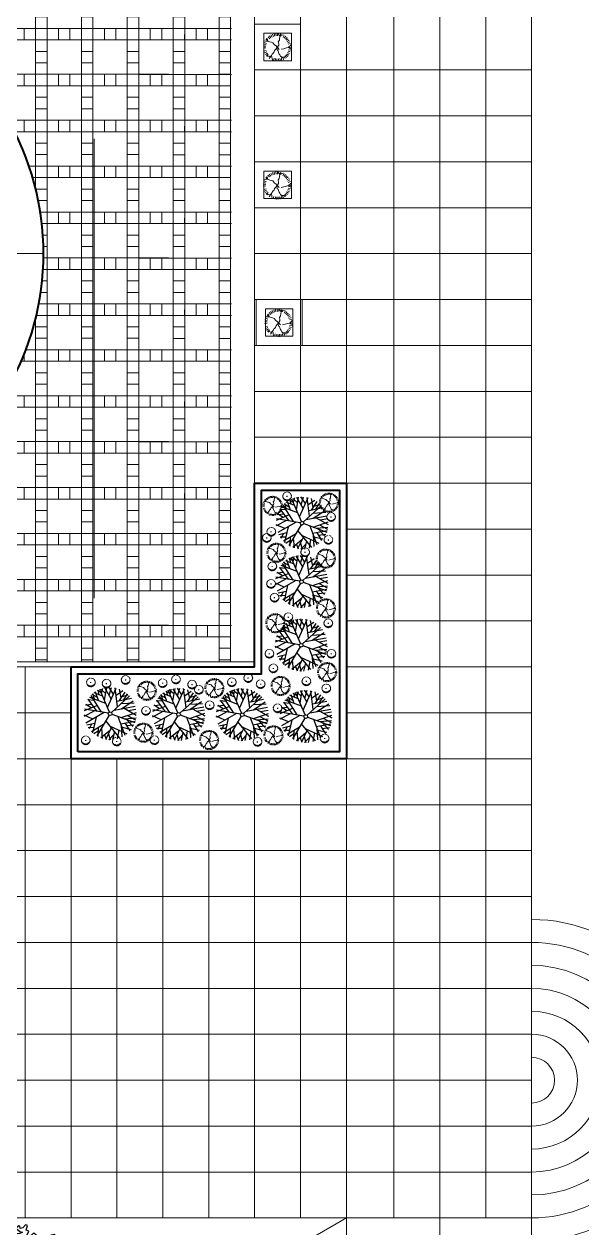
# Model space of a CAD drawing. Header units: millimetres. Extents: x 216896 to 446004, y 63591 to 243769.
# Drawn here: x 384534 to 408846, y 148796 to 201232 of the extents above; entities that cross this region are included whole.
import ezdxf

# ---------------------------------------------------------------- set-up
doc = ezdxf.new("R2010")
doc.units = ezdxf.units.MM
for name, color, linetype, lineweight in [('concr. box', 250, 'Continuous', 20), ('glass constr', 251, 'Continuous', 5), ('trees 1', 84, 'Continuous', 5), ('wall', 5, 'Continuous', 40)]:
    doc.layers.add(name, color=color, linetype=linetype, lineweight=lineweight)
doc.layers.add('green', color=7, linetype='Continuous', true_color=0x45e718)
doc.layers.add('trees', color=7, linetype='Continuous', true_color=0x547000)
doc.layers.add('line pedestr', color=7, linetype='Continuous', lineweight=5, true_color=0x1c1c1c)
doc.layers.add('trees 2', color=7, linetype='Continuous', lineweight=5, true_color=0x91c200)

# ---------------------------------------------------------------- blocks, each defined once
blk = doc.blocks.new('pissoo')
at = {"color": 0}
for p, q in [((-1.175, -4.384), (0, 0)), ((-0.562, -4.03), (0.483, -0.129)), ((-0.139, -0.52), (-0.01, -0.037)), ((3.724, -1.556), (-0.139, -0.52)), ((0.344, -0.65), (-0.139, -0.52)), ((4.337, -1.202), (-0.01, -0.037)), ((0.473, -0.167), (-0.01, -0.037)), ((0.344, -0.65), (0.473, -0.167)), ((0.827, -0.779), (0.956, -0.296)), ((0.887, -4.419), (1.932, -0.518)), ((1.309, -0.909), (1.439, -0.426)), ((0.214, -1.133), (-0.269, -1.003)), ((1.37, -4.548), (2.405, -0.684)), ((1.792, -1.038), (1.922, -0.555)), ((2.275, -1.167), (1.792, -1.038)), ((2.405, -0.684), (1.922, -0.555)), ((2.275, -1.167), (2.405, -0.684)), ((2.758, -1.297), (2.888, -0.814)), ((3.241, -1.426), (3.371, -0.943)), ((0.085, -1.616), (-0.398, -1.486)), ((2.146, -1.65), (1.663, -1.521)), ((2.818, -4.936), (3.854, -1.073)), ((3.724, -1.556), (3.854, -1.073)), ((-0.657, -2.452), (-0.528, -1.969)), ((3.336, -3.004), (-0.528, -1.969)), ((-0.045, -2.099), (-0.528, -1.969)), ((2.017, -2.133), (1.534, -2.004)), ((3.207, -3.487), (-0.657, -2.452)), ((-0.174, -2.582), (-0.657, -2.452)), ((-0.174, -2.582), (-0.045, -2.099)), ((0.309, -2.711), (0.438, -2.228)), ((0.792, -2.84), (0.921, -2.357)), ((1.275, -2.97), (1.404, -2.487)), ((1.887, -2.616), (1.404, -2.487)), ((1.758, -3.099), (1.887, -2.616)), ((-0.303, -3.065), (-0.786, -2.935)), ((1.758, -3.099), (1.275, -2.97)), ((2.241, -3.229), (2.37, -2.746)), ((2.724, -3.358), (2.853, -2.875)), ((3.207, -3.487), (3.336, -3.004)), ((-0.433, -3.547), (-0.916, -3.418)), ((1.628, -3.582), (1.145, -3.453)), ((2.818, -4.936), (-1.045, -3.901)), ((-0.562, -4.03), (-1.045, -3.901)), ((1.499, -4.065), (1.016, -3.936)), ((1.37, -4.548), (0.887, -4.419))]:
    blk.add_line(p, q, dxfattribs=at)
blk = doc.blocks.new('arber')
at = {"layer": 'trees 2'}
for p, q in [((-0.191, -0.004), (-0.181, 0.005)), ((-0.19, 0.014), (-0.175, 0.017)), ((-0.176, 0.032), (-0.189, 0.034)), ((-0.171, 0.015), (-0.189, 0.021)), ((-0.188, 0.008), (-0.177, 0.001)), ((-0.166, 0.042), (-0.184, 0.044)), ((-0.171, 0.048), (-0.179, 0.056)), ((-0.177, 0.071), (-0.165, 0.075)), ((-0.165, 0.062), (-0.174, 0.065)), ((-0.17, 0.081), (-0.162, 0.07)), ((-0.169, 0.088), (-0.155, 0.085)), ((-0.151, 0.081), (-0.165, 0.094)), ((-0.15, 0.099), (-0.161, 0.105)), ((-0.136, 0.104), (-0.152, 0.113)), ((-0.139, 0.112), (-0.144, 0.122)), ((-0.135, 0.135), (-0.122, 0.135)), ((-0.128, 0.123), (-0.135, 0.129)), ((-0.125, 0.142), (-0.122, 0.129)), ((-0.122, 0.148), (-0.11, 0.139)), ((-0.107, 0.135), (-0.116, 0.152)), ((-0.1, 0.15), (-0.107, 0.161)), ((-0.085, 0.151), (-0.096, 0.164)), ((-0.085, 0.159), (-0.085, 0.17)), ((-0.07, 0.164), (-0.074, 0.172)), ((-0.06, 0.181), (-0.062, 0.168)), ((-0.055, 0.185), (-0.047, 0.173)), ((-0.034, 0.179), (-0.037, 0.191)), ((0.021, -0.005), (-0.021, 0.005)), ((-0.017, 0.181), (-0.013, 0.191)), ((-0.001, 0.18), (-0.002, 0.19)), ((0.008, 0.015), (-0.001, -0.021)), ((0.003, 0.195), (0.011, 0.185)), ((0.055, 0.175), (0.062, 0.183)), ((0.095, 0.173), (0.091, 0.159)), ((0.119, 0.143), (0.129, 0.147)), ((0.129, 0.132), (0.135, 0.139)), ((0.142, 0.139), (0.141, 0.126)), ((0.157, 0.104), (0.167, 0.111)), ((0.165, 0.089), (0.176, 0.089)), ((0.171, 0.074), (0.179, 0.078)), ((0.188, 0.064), (0.174, 0.066)), ((0.174, 0.051), (0.193, 0.052)), ((0.192, 0.059), (0.179, 0.051)), ((0.185, 0.076), (0.18, 0.064)), ((0.18, 0.024), (0.197, 0.029)), ((0.186, 0.038), (0.198, 0.04)), ((0.187, 0.021), (0.198, 0.017)), ((0.187, 0.005), (0.196, 0.006)), ((0.201, 0.001), (0.192, -0.007)), ((-0.177, -0.023), (-0.187, -0.019)), ((-0.17, -0.027), (-0.187, -0.032)), ((-0.175, -0.041), (-0.187, -0.043)), ((-0.177, -0.008), (-0.186, -0.009)), ((-0.164, -0.053), (-0.183, -0.055)), ((-0.181, -0.062), (-0.169, -0.054)), ((-0.165, -0.015), (-0.177, -0.023)), ((-0.177, -0.067), (-0.164, -0.069)), ((-0.175, -0.079), (-0.169, -0.067)), ((-0.159, -0.04), (-0.171, -0.048)), ((-0.16, -0.077), (-0.168, -0.081)), ((-0.155, -0.091), (-0.166, -0.092)), ((-0.151, -0.054), (-0.163, -0.062)), ((-0.147, -0.092), (-0.161, -0.103)), ((-0.147, -0.107), (-0.157, -0.114)), ((-0.143, -0.065), (-0.155, -0.073)), ((-0.155, -0.073), (-0.154, -0.082)), ((-0.131, -0.114), (-0.148, -0.123)), ((-0.133, -0.097), (-0.145, -0.105)), ((-0.144, -0.129), (-0.135, -0.116)), ((-0.14, -0.08), (-0.14, -0.09)), ((-0.138, -0.132), (-0.125, -0.129)), ((-0.131, -0.142), (-0.131, -0.129)), ((-0.117, -0.098), (-0.129, -0.105)), ((-0.128, -0.088), (-0.127, -0.098)), ((-0.114, -0.112), (-0.126, -0.12)), ((-0.119, -0.134), (-0.125, -0.141)), ((-0.108, -0.146), (-0.118, -0.15)), ((-0.109, -0.124), (-0.109, -0.134)), ((-0.1, -0.143), (-0.109, -0.159)), ((-0.096, -0.133), (-0.102, -0.14)), ((-0.086, -0.152), (-0.102, -0.156)), ((-0.095, -0.157), (-0.101, -0.167)), ((-0.088, -0.112), (-0.1, -0.12)), ((-0.088, -0.144), (-0.099, -0.147)), ((-0.077, -0.158), (-0.09, -0.172)), ((-0.073, -0.122), (-0.084, -0.128)), ((-0.084, -0.176), (-0.081, -0.161)), ((-0.083, -0.129), (-0.082, -0.138)), ((-0.079, -0.156), (-0.076, -0.165)), ((-0.07, -0.137), (-0.078, -0.148)), ((-0.077, -0.177), (-0.066, -0.169)), ((-0.067, -0.183), (-0.072, -0.171)), ((-0.059, -0.142), (-0.065, -0.15)), ((-0.059, -0.172), (-0.061, -0.181)), ((-0.06, -0.156), (-0.056, -0.164)), ((-0.045, -0.137), (-0.053, -0.148)), ((-0.044, -0.178), (-0.052, -0.186)), ((-0.047, -0.149), (-0.051, -0.163)), ((-0.044, -0.159), (-0.048, -0.168)), ((-0.034, -0.166), (-0.043, -0.174)), ((-0.029, -0.174), (-0.042, -0.183)), ((-0.038, -0.173), (-0.04, -0.19)), ((-0.027, -0.141), (-0.035, -0.151)), ((-0.029, -0.15), (-0.033, -0.163)), ((-0.028, -0.183), (-0.03, -0.195)), ((-0.019, -0.155), (-0.023, -0.167)), ((-0.021, -0.175), (-0.015, -0.182)), ((-0.011, -0.177), (-0.017, -0.195)), ((-0.011, -0.197), (-0.013, -0.182)), ((-0.007, -0.155), (-0.01, -0.164)), ((-0.004, -0.168), (0.003, -0.175)), ((-0.004, -0.195), (0.003, -0.184)), ((0.008, -0.197), (-0.001, -0.188)), ((0.005, -0.145), (0.001, -0.159)), ((0.011, -0.183), (0.012, -0.192)), ((0.013, -0.166), (0.012, -0.175)), ((0.023, -0.143), (0.018, -0.155)), ((0.025, -0.169), (0.019, -0.179)), ((0.032, -0.175), (0.023, -0.188)), ((0.027, -0.184), (0.023, -0.194)), ((0.031, -0.176), (0.036, -0.193)), ((0.035, -0.153), (0.035, -0.166)), ((0.04, -0.172), (0.048, -0.178)), ((0.044, -0.182), (0.047, -0.194)), ((0.047, -0.149), (0.046, -0.159)), ((0.054, -0.136), (0.055, -0.15)), ((0.054, -0.161), (0.063, -0.165)), ((0.057, -0.17), (0.059, -0.189)), ((0.066, -0.188), (0.057, -0.175)), ((0.069, -0.153), (0.071, -0.162)), ((0.07, -0.128), (0.07, -0.141)), ((0.071, -0.184), (0.073, -0.171)), ((0.083, -0.181), (0.071, -0.176)), ((0.081, -0.152), (0.079, -0.164)), ((0.081, -0.167), (0.085, -0.175)), ((0.085, -0.133), (0.09, -0.145)), ((0.09, -0.154), (0.086, -0.17)), ((0.095, -0.125), (0.098, -0.135)), ((0.095, -0.161), (0.096, -0.172)), ((0.096, -0.153), (0.107, -0.167)), ((0.097, -0.15), (0.106, -0.152)), ((0.108, -0.125), (0.111, -0.135)), ((0.111, -0.153), (0.118, -0.163)), ((0.118, -0.137), (0.126, -0.155)), ((0.132, -0.151), (0.12, -0.142)), ((0.125, -0.112), (0.125, -0.122)), ((0.13, -0.118), (0.133, -0.128)), ((0.136, -0.145), (0.133, -0.132)), ((0.146, -0.138), (0.133, -0.137)), ((0.138, -0.126), (0.145, -0.131)), ((0.14, -0.11), (0.143, -0.12)), ((0.147, -0.107), (0.162, -0.116)), ((0.15, -0.115), (0.154, -0.125)), ((0.161, -0.084), (0.176, -0.097)), ((0.161, -0.101), (0.171, -0.108)), ((0.18, -0.091), (0.165, -0.087)), ((0.181, -0.084), (0.173, -0.073)), ((0.187, -0.074), (0.175, -0.078)), ((0.176, -0.065), (0.184, -0.068)), ((0.177, -0.045), (0.194, -0.047)), ((0.181, -0.018), (0.199, -0.024)), ((0.182, -0.051), (0.19, -0.058)), ((0.201, -0.017), (0.186, -0.02)), ((0.187, -0.034), (0.199, -0.036)), ((0.199, -0.011), (0.188, -0.004))]:
    blk.add_line(p, q, dxfattribs=at)
blk = doc.blocks.new('A$C19F01AD3')
at = {"color": 0}
for p, q in [((-0.095, 0.686), (-0.355, 0.876)), ((-0.284, 0.566), (-0.306, 0.895)), ((-0.115, 0.82), (-0.22, 0.92)), ((-0.199, 0.762), (-0.197, 0.926)), ((-0.003, 0.066), (-0.132, 0.938)), ((-0.108, 0.772), (-0.021, 0.947)), ((0.036, 0.751), (-0.094, 0.942)), ((-0.071, 0.523), (0.125, 0.94)), ((0.181, 0.505), (0.055, 0.946)), ((0.139, 0.654), (0.295, 0.902)), ((0.301, 0.652), (0.208, 0.926)), ((-0.537, 0.486), (-0.78, 0.526)), ((-0.603, 0.378), (-0.762, 0.551)), ((-0.427, 0.608), (-0.645, 0.687)), ((-0.423, 0.202), (-0.625, 0.705)), ((-0.053, 0.401), (-0.557, 0.761)), ((-0.281, 0.137), (-0.489, 0.808)), ((-0.292, 0.682), (-0.444, 0.833)), ((-0.41, 0.656), (-0.413, 0.85)), ((-0.03, 0.247), (0.451, 0.836)), ((0.057, 0.032), (0.844, 0.436)), ((0.327, 0.171), (0.415, 0.854)), ((0.381, 0.592), (0.656, 0.688)), ((0.447, 0.372), (0.728, 0.611)), ((0.537, 0.448), (0.555, 0.771)), ((0.581, 0.486), (0.812, 0.493)), ((0.61, 0.361), (0.792, 0.525)), ((-0.191, 0.096), (-0.93, -0.097)), ((-0.514, 0.243), (-0.925, 0.146)), ((-0.649, -0.024), (-0.917, 0.192)), ((-0.365, 0.409), (-0.874, 0.342)), ((-0.056, 0.034), (-0.851, 0.397)), ((-0.519, 0.01), (-0.785, -0.504)), ((0.172, 0.091), (0.947, 0.026)), ((0.354, 0.378), (0.885, 0.344)), ((0.438, 0.069), (0.92, 0.232)), ((0.481, 0.25), (0.935, 0.157)), ((0.542, 0.06), (0.9, -0.29)), ((-0.623, -0.191), (-0.916, -0.185)), ((-0.695, -0.33), (-0.891, -0.28)), ((-0.739, -0.188), (-0.874, -0.33)), ((-0.33, -0.318), (-0.818, -0.45)), ((-0.048, -0.045), (-0.672, -0.648)), ((-0.544, -0.376), (-0.636, -0.683)), ((-0.44, -0.424), (-0.504, -0.786)), ((-0.222, -0.214), (0.101, -0.931)), ((-0.135, -0.408), (0.394, -0.852)), ((0.058, -0.031), (0.774, -0.539)), ((0.25, -0.167), (0.318, -0.882)), ((0.351, -0.239), (0.926, -0.196)), ((0.447, -0.307), (0.864, -0.381)), ((0.513, -0.354), (0.675, -0.657)), ((0.592, -0.221), (0.832, -0.446)), ((0.66, -0.055), (0.944, -0.08)), ((-0.579, -0.491), (-0.753, -0.551)), ((-0.158, -0.58), (-0.551, -0.753)), ((-0.393, -0.684), (-0.371, -0.857)), ((-0.092, -0.504), (-0.391, -0.848)), ((-0.066, -0.756), (-0.281, -0.891)), ((-0.245, -0.681), (-0.239, -0.903)), ((-0.018, -0.666), (-0.154, -0.922)), ((0.148, -0.645), (0.016, -0.936)), ((0.282, -0.506), (0.196, -0.916)), ((0.276, -0.444), (0.808, -0.487)), ((0.289, -0.582), (0.583, -0.738)), ((0.426, -0.456), (0.522, -0.782)), ((0.458, -0.563), (0.724, -0.603))]:
    blk.add_line(p, q, dxfattribs=at)
blk.add_circle((0, 0), 0.0659, dxfattribs=at)
blk = doc.blocks.new('arbor3')
at = {"layer": 'trees 1'}
for p, q in [((-0.23, 0.365), (-0.222, 0.384)), ((-0.178, 0.41), (-0.144, 0.343)), ((-0.128, 0.431), (-0.102, 0.36)), ((-0.076, 0.445), (-0.059, 0.373)), ((-0.023, 0.454), (-0.015, 0.379)), ((0.031, 0.455), (0.03, 0.38)), ((0.085, 0.449), (0.074, 0.375)), ((0.138, 0.437), (0.118, 0.365)), ((0.157, 0.418), (0.159, 0.43)), ((0.165, 0.385), (0.157, 0.418)), ((0.188, 0.333), (0.165, 0.385)), ((0.188, 0.333), (0.21, 0.38)), ((0.21, 0.38), (0.223, 0.401)), ((-0.416, 0.014), (-0.341, 0.016)), ((-0.405, 0.121), (-0.332, 0.105)), ((-0.39, 0.173), (-0.319, 0.148)), ((-0.368, 0.222), (-0.301, 0.189)), ((-0.34, 0.269), (-0.278, 0.227)), ((-0.294, 0.301), (-0.305, 0.313)), ((-0.268, 0.301), (-0.294, 0.301)), ((-0.218, 0.288), (-0.268, 0.301)), ((-0.243, 0.336), (-0.26, 0.356)), ((-0.218, 0.288), (-0.243, 0.336)), ((-0.213, 0.333), (-0.23, 0.365)), ((-0.218, 0.288), (-0.213, 0.333)), ((-0.162, 0.245), (-0.218, 0.288)), ((-0.122, 0.222), (-0.162, 0.245)), ((-0.082, 0.197), (-0.122, 0.222)), ((-0.047, 0.118), (-0.082, 0.197)), ((-0.008, 0.08), (-0.047, 0.118)), ((0.001, 0.013), (-0.034, -0.016)), ((0.008, 0.041), (-0.008, 0.08)), ((0.001, 0.013), (-0.008, -0.074)), ((0.024, 0.009), (0.059, -0.053)), ((0.029, 0.036), (0.074, 0.074)), ((0.074, 0.074), (0.088, 0.117)), ((0.088, 0.18), (0.134, 0.219)), ((0.088, 0.117), (0.088, 0.18)), ((0.134, 0.219), (0.158, 0.282)), ((0.158, 0.282), (0.188, 0.333)), ((0.188, 0.333), (0.217, 0.337)), ((0.217, 0.337), (0.242, 0.362)), ((0.242, 0.362), (0.275, 0.344)), ((0.322, 0.327), (0.269, 0.274)), ((0.275, 0.344), (0.298, 0.349)), ((0.357, 0.286), (0.299, 0.24)), ((0.387, 0.241), (0.323, 0.202)), ((0.412, 0.193), (0.343, 0.162)), ((0.43, 0.142), (0.358, 0.12)), ((0.441, 0.089), (0.367, 0.076)), ((0.446, 0.035), (0.371, 0.032)), ((-0.411, -0.04), (-0.337, -0.028)), ((-0.4, -0.093), (-0.328, -0.072)), ((-0.382, -0.144), (-0.313, -0.114)), ((-0.336, -0.161), (-0.37, -0.169)), ((-0.312, -0.175), (-0.336, -0.161)), ((-0.279, -0.218), (-0.318, -0.25)), ((-0.299, -0.188), (-0.312, -0.175)), ((-0.254, -0.193), (-0.299, -0.188)), ((-0.254, -0.193), (-0.279, -0.218)), ((-0.228, -0.174), (-0.254, -0.193)), ((-0.231, -0.266), (-0.237, -0.325)), ((-0.229, -0.232), (-0.231, -0.266)), ((-0.228, -0.174), (-0.229, -0.232)), ((-0.19, -0.147), (-0.228, -0.174)), ((-0.207, -0.345), (-0.169, -0.281)), ((-0.172, -0.121), (-0.19, -0.147)), ((-0.145, -0.108), (-0.172, -0.121)), ((-0.159, -0.37), (-0.13, -0.301)), ((-0.115, -0.085), (-0.145, -0.108)), ((-0.089, -0.048), (-0.115, -0.085)), ((-0.108, -0.389), (-0.088, -0.317)), ((-0.034, -0.016), (-0.089, -0.048)), ((-0.055, -0.401), (-0.044, -0.327)), ((-0.008, -0.074), (0.013, -0.094)), ((-0.001, -0.407), (0, -0.332)), ((0.013, -0.094), (0.015, -0.139)), ((0.015, -0.139), (0.021, -0.194)), ((0.021, -0.194), (0.033, -0.228)), ((0.033, -0.228), (0.041, -0.267)), ((0.041, -0.267), (0.07, -0.307)), ((0.07, -0.307), (0.044, -0.37)), ((0.044, -0.37), (0.047, -0.406)), ((0.07, -0.307), (0.106, -0.319)), ((0.106, -0.319), (0.096, -0.368)), ((0.096, -0.368), (0.103, -0.398)), ((0.106, -0.319), (0.147, -0.333)), ((0.12, -0.067), (0.201, -0.07)), ((0.147, -0.333), (0.166, -0.38)), ((0.208, -0.361), (0.174, -0.295)), ((0.201, -0.07), (0.292, -0.071)), ((0.255, -0.334), (0.212, -0.272)), ((0.298, -0.301), (0.248, -0.245)), ((0.336, -0.263), (0.28, -0.214)), ((0.292, -0.071), (0.403, -0.073)), ((0.37, -0.221), (0.308, -0.179)), ((0.398, -0.174), (0.331, -0.141)), ((0.353, -0.072), (0.381, -0.05)), ((0.353, -0.072), (0.373, -0.099)), ((0.373, -0.099), (0.409, -0.119)), ((0.381, -0.05), (0.417, -0.037)), ((0.403, -0.073), (0.43, -0.093)), ((0.409, -0.119), (0.417, -0.131)), ((0.417, -0.037), (0.445, -0.012))]:
    blk.add_line(p, q, dxfattribs=at)
blk.add_circle((0.015, 0.024), 0.0177, dxfattribs=at)
blk = doc.blocks.new('BRANCHO1', base_point=(16.66, 36.12))
for p, q in [((16.573, 36.1498), (16.6363, 36.2083)), ((16.6707, 36.1837), (16.619, 36.1683)), ((16.619, 36.1683), (16.6449, 36.1344)), ((16.6363, 36.2083), (16.6707, 36.1837)), ((16.6449, 36.1344), (16.6622, 36.1529)), ((16.6622, 36.1529), (16.7024, 36.1683)), ((16.7283, 36.1621), (16.688, 36.1375)), ((16.7024, 36.1683), (16.6909, 36.2022)), ((16.6909, 36.2022), (16.7311, 36.2022)), ((16.7311, 36.2022), (16.7283, 36.1621)), ((16.5817, 36.1159), (16.573, 36.1498)), ((16.5989, 36.1313), (16.5817, 36.1159)), ((16.6219, 36.1344), (16.5989, 36.1313)), ((16.642, 36.1067), (16.6219, 36.1344)), ((16.6851, 36.0944), (16.642, 36.1067)), ((16.688, 36.1005), (16.6851, 36.0944)), ((16.688, 36.1375), (16.688, 36.1005))]:
    blk.add_line(p, q)
blk = doc.blocks.new('BRANCHO2', base_point=(16.83, 36.07))
for p, q in [((16.7826, 36.0972), (16.8244, 36.1012)), ((16.7857, 36.0721), (16.7826, 36.0972)), ((16.8244, 36.1012), (16.8867, 36.0942)), ((16.8867, 36.0942), (16.8887, 36.0624)), ((16.8235, 36.041), (16.7857, 36.0721)), ((16.8534, 36.0726), (16.8235, 36.041)), ((16.8887, 36.0624), (16.8534, 36.0726))]:
    blk.add_line(p, q)
blk = doc.blocks.new('BRANCHO3', base_point=(16.71, 35.96))
for p, q in [((16.6899, 36.0349), (16.6698, 36.0256)), ((16.6698, 36.0256), (16.687, 36.001)), ((16.6956, 36.0318), (16.6899, 36.0349)), ((16.6927, 36.0165), (16.6956, 36.0318)), ((16.71, 36.0165), (16.6927, 36.0165)), ((16.7301, 36.0288), (16.71, 36.0165)), ((16.7243, 35.9979), (16.7387, 36.0226)), ((16.7387, 36.0226), (16.7301, 36.0288)), ((16.6554, 35.9949), (16.6554, 35.9795)), ((16.6841, 35.9887), (16.6554, 35.9949)), ((16.6554, 35.9795), (16.6812, 35.9733)), ((16.6812, 35.9733), (16.6927, 35.9702)), ((16.7014, 35.9918), (16.6841, 35.9887)), ((16.687, 36.001), (16.7014, 35.9918)), ((16.6927, 35.9702), (16.7071, 35.9548)), ((16.7071, 35.9548), (16.7128, 35.9548)), ((16.7128, 35.9548), (16.7243, 35.9702)), ((16.7387, 35.9887), (16.7243, 35.9979)), ((16.7243, 35.9702), (16.7387, 35.9887))]:
    blk.add_line(p, q)
blk = doc.blocks.new('A$C1C0644A9')
at = {"color": 0, "linetype": 'ByBlock', "xscale": 12, "yscale": 12, "zscale": 12}
for name, p in [('BRANCHO3', (1.17, 6.14)), ('BRANCHO3', (-1.23, 5.42)), ('BRANCHO1', (1.77, 5.06)), ('BRANCHO3', (3.57, 5.42)), ('BRANCHO1', (-2.67, 4.58)), ('BRANCHO1', (4.77, 4.1)), ('BRANCHO3', (-3.51, 3.5)), ('BRANCHO3', (0.93, 4.1)), ('BRANCHO3', (-4.83, 3.14)), ('BRANCHO1', (-1.95, 3.14)), ('BRANCHO3', (5.25, 2.9)), ('BRANCHO1', (-5.19, 1.94)), ('BRANCHO1', (-3.63, 2.3)), ('BRANCHO1', (-1.47, 1.7)), ('BRANCHO3', (5.61, 1.94)), ('BRANCHO1', (2.97, 1.46)), ('BRANCHO3', (4.65, 1.46)), ('BRANCHO2', (-3.99, 0.74)), ('BRANCHO2', (0.57, 1.1)), ('BRANCHO1', (3.09, 0.14)), ('BRANCHO1', (6.21, -0.1)), ('BRANCHO1', (-5.07, -0.94)), ('BRANCHO3', (-5.07, -0.1)), ('BRANCHO2', (-3.51, 0.02)), ('BRANCHO3', (-2.31, -0.82)), ('BRANCHO3', (-2.31, -1.66)), ('BRANCHO2', (2.61, -0.94)), ('BRANCHO1', (5.01, -1.06)), ('BRANCHO3', (-5.79, -2.38)), ('BRANCHO2', (-4.59, -1.78)), ('BRANCHO1', (3.93, -2.38)), ('BRANCHO3', (-3.99, -3.34)), ('BRANCHO2', (-2.67, -2.38)), ('BRANCHO1', (-4.83, -4.3)), ('BRANCHO1', (-2.79, -3.7)), ('BRANCHO1', (-0.87, -3.94)), ('BRANCHO2', (3.93, -3.34)), ('BRANCHO1', (-3.27, -5.02)), ('BRANCHO2', (2.13, -3.94)), ('BRANCHO3', (3.93, -4.66)), ('BRANCHO3', (-1.11, -5.5)), ('BRANCHO3', (-0.39, -6.1)), ('BRANCHO2', (0.57, -5.86))]:
    blk.add_blockref(name, p, dxfattribs=at)
for name, p, rotation in [('BRANCHO3', (1.77, 6.02), 315.0000000000102), ('BRANCHO2', (-2.07, 6.02), 33.69006752598449), ('BRANCHO3', (-1.95, 4.34), 315.0000000000102), ('BRANCHO2', (0.09, 4.82), 33.69006752598449), ('BRANCHO2', (3.81, 4.94), 33.69006752598449), ('BRANCHO2', (-4.23, 4.1), 33.69006752598449), ('BRANCHO3', (1.29, 3.5), 315.0000000000102), ('BRANCHO3', (2.37, 3.98), 315.0000000000102), ('BRANCHO3', (3.21, 3.5), 315.0000000000102), ('BRANCHO2', (1.77, 2.78), 33.69006752598449), ('BRANCHO3', (2.73, 2.9), 315.0000000000102), ('BRANCHO3', (4.05, 2.54), 315.0000000000102), ('BRANCHO3', (-6.39, 1.1), 315.0000000000102), ('BRANCHO3', (-4.71, 1.22), 315.0000000000102), ('BRANCHO3', (-2.79, 0.62), 315.0000000000102), ('BRANCHO2', (5.85, 1.34), 33.69006752598449), ('BRANCHO2', (-5.55, 0.5), 33.69006752598449), ('BRANCHO3', (4.29, 0.02), 315.0000000000102), ('BRANCHO3', (5.61, -1.54), 315.0000000000102), ('BRANCHO2', (-1.71, -1.66), 33.69006752598449), ('BRANCHO3', (-1.35, -2.38), 315.0000000000102), ('BRANCHO3', (5.73, -2.5), 315.0000000000102), ('BRANCHO2', (-4.83, -2.62), 33.69006752598449), ('BRANCHO2', (5.13, -2.86), 33.69006752598449), ('BRANCHO2', (2.61, -4.66), 33.69006752598449), ('BRANCHO2', (-2.19, -5.26), 33.69006752598449), ('BRANCHO2', (2.85, -5.26), 33.69006752598449)]:
    blk.add_blockref(name, p, dxfattribs=dict(at, rotation=rotation))

msp = doc.modelspace()

# ---------------------------------------------------------------- hatches: boundary and pattern name
at = {"layer": 'line pedestr'}
h = msp.add_hatch(dxfattribs=at)
h.set_pattern_fill('NET_1', color=256, scale=10000, angle=810, style=0)
h.set_pattern_definition([(90, (303033.4, -282956.8), (-2000, 4e-10), []), (180, (303033.4, -282956.8), (-4e-10, -2000), []), (90, (303533.4, -282956.8), (-2000, 4e-10), []), (180, (303033.4, -283456.8), (-4e-10, -2000), []), (90, (302533.4, -283456.8), (-500, 9e-11), [500, -1500]), (180, (303533.4, -282456.8), (-9e-11, -500), [500, -1500])])
h.paths.add_polyline_path([(390834, 209008), (374533, 209008), (374533, 207169, -0.198912), (374568, 207154, -0.668179), (374533, 207069), (374533, 205230), (373583, 205230), (373583, 204982), (373583, 203032, -1), (373583, 179432), (373583, 177482), (373583, 177234), (374533, 177234), (374533, 175395, -0.198912), (374568, 175380, -0.668179), (374533, 175295), (374533, 173456), (390834, 173456), (390834, 191182, -0.198912), (390799, 191196, -0.668179), (390834, 191282)])

# ---------------------------------------------------------------- linework, layer by layer
at = {"layer": 'concr. box'}
for points in [[(394583, 201232), (394583, 199232), (396583, 199232), (396583, 201232), (394583, 201232)], [(394583, 195232), (394583, 193232), (396583, 193232), (396583, 195232), (394583, 195232)], [(394651, 189232), (394651, 187232), (396651, 187232), (396651, 189232), (394651, 189232)]]:
    msp.add_lwpolyline(points, dxfattribs=at)
for points in [[(394983, 200832), (394983, 199632), (396183, 199632), (396183, 200832)], [(394983, 194832), (394983, 193632), (396183, 193632), (396183, 194832)], [(395051, 188832), (395051, 187632), (396251, 187632), (396251, 188832)]]:
    msp.add_lwpolyline(points, close=True, dxfattribs=at)
at = {"layer": 'glass constr'}
msp.add_lwpolyline([(376683, 191232), (385383, 191232)], dxfattribs=at)
at = {"layer": 'line pedestr'}
for p, q in [((394583, 221232), (394583, 193232)), ((396583, 221232), (396583, 181232)), ((398583, 221232), (398583, 193232)), ((400651, 221232), (400651, 149232)), ((402651, 221232), (402651, 193232)), ((404651, 221232), (404651, 149232)), ((406651, 221232), (406651, 196714)), ((406651, 199232), (394583, 199232)), ((406651, 197232), (394583, 197232)), ((406651, 196714), (406651, 76232)), ((387583, 196232), (387583, 176232)), ((406651, 195232), (394583, 195232)), ((394583, 193232), (394583, 173232)), ((406651, 193232), (394583, 193232)), ((398583, 193232), (398583, 181232)), ((402651, 193232), (402651, 76232)), ((406651, 191232), (394583, 191232)), ((406651, 189232), (394583, 189232)), ((406651, 187232), (394583, 187232)), ((406651, 185232), (394583, 185232)), ((406651, 183232), (394583, 183232)), ((406651, 181232), (394583, 181232)), ((406651, 179232), (398583, 179232)), ((406651, 177232), (398583, 177232)), ((389534, 173458), (389534, 177043)), ((390036, 176541), (390036, 177041)), ((390534, 176543), (390534, 177043)), ((391034, 177043), (391534, 177043)), ((391034, 173458), (391034, 177043)), ((391534, 173458), (391534, 177043)), ((392034, 176543), (392034, 177043)), ((392534, 176543), (392534, 177043)), ((393034, 173458), (393034, 177043)), ((393034, 177043), (393534, 177043)), ((393036, 176541), (393036, 177041)), ((393534, 173458), (393534, 177043)), ((393536, 176541), (393536, 177041)), ((390835, 176543), (393036, 176541)), ((393034, 176543), (393534, 176543)), ((391034, 176043), (391534, 176043)), ((393034, 176043), (393534, 176043)), ((391034, 175543), (391534, 175543)), ((393034, 175543), (393534, 175543)), ((398583, 175232), (406651, 175232)), ((389534, 175043), (393572, 175043)), ((389536, 174541), (389536, 175041)), ((390034, 174543), (390034, 175043)), ((390534, 174543), (390534, 175043)), ((391036, 175041), (391536, 175041)), ((391036, 174541), (391036, 175041)), ((391536, 174541), (391536, 175041)), ((392034, 174543), (392034, 175043)), ((392534, 174543), (392534, 175043)), ((393036, 175041), (393536, 175041)), ((393036, 174541), (393036, 175041)), ((393536, 174541), (393536, 175041)), ((389534, 174543), (393534, 174543)), ((391036, 174541), (391536, 174541)), ((393036, 174541), (393536, 174541)), ((391034, 174043), (391534, 174043)), ((393034, 174043), (393534, 174043)), ((374533, 173456), (394583, 173456)), ((374583, 173232), (394583, 173232)), ((384583, 173232), (384583, 149232)), ((386583, 173232), (386583, 149232)), ((391034, 173543), (391534, 173543)), ((393034, 173543), (393534, 173543)), ((398583, 173232), (406651, 173232)), ((374583, 171232), (386583, 171232)), ((398583, 171232), (406651, 171232)), ((378583, 169232), (406651, 169232)), ((388583, 169232), (388583, 157232)), ((390583, 169232), (390583, 157232)), ((392583, 169232), (392583, 149232)), ((394583, 169232), (394583, 149232)), ((396583, 169232), (396583, 149232)), ((398583, 169232), (398583, 149232)), ((378583, 167232), (406651, 167232)), ((378583, 165232), (406651, 165232)), ((378583, 163232), (406651, 163232)), ((378583, 161232), (386583, 161232)), ((386583, 161232), (394583, 161232)), ((394583, 161232), (406651, 161232)), ((378583, 159232), (406651, 159232)), ((378583, 157232), (406651, 157232)), ((388583, 157232), (388583, 149232)), ((390583, 157232), (390583, 149232)), ((378583, 155232), (406651, 155232)), ((378583, 153232), (406651, 153232)), ((378583, 151232), (406651, 151232)), ((378583, 149232), (398583, 149232)), ((378853, 137841), (398583, 149232)), ((398583, 149232), (406651, 149232))]:
    msp.add_line(p, q, dxfattribs=at)
msp.add_lwpolyline([(398583, 76232), (398583, 149232)], dxfattribs=at)
for radius in [7000, 6000, 5000, 4000, 3000, 2000, 1000]:
    msp.add_arc((406651, 155232), radius, 270, 90, dxfattribs=at)
at = {"layer": 'wall'}
msp.add_lwpolyline([(386583, 169232), (386583, 173232), (394583, 173232), (394583, 181232), (398583, 181232), (398583, 169232), (386583, 169232)], dxfattribs=at)
msp.add_lwpolyline([(386883, 169532), (386883, 172932), (394883, 172932), (394883, 180932), (398283, 180932), (398283, 169532)], close=True, dxfattribs=at)
msp.add_arc((373583, 191232), 11800, 268.5206, 91.4794, dxfattribs=at)

# ---------------------------------------------------------------- block references
at = {"layer": 'green'}
for name, p, xscale, yscale, zscale, rotation in [('arbor3', (395557, 200182), 1399.999999994146, 1399.999999994146, 1399.999999994146, 14.99999999998641), ('arbor3', (395551, 194161), 1399.999999994146, 1399.999999994146, 1399.999999994146, 14.99999999998641), ('arbor3', (395610, 188177), 1399.999999994146, 1399.999999994146, 1399.999999994146, 14.99999999998641), ('arbor3', (397814, 180357), 1000, 1000, 1000, 14.99999999998732), ('arbor3', (395358, 180219), 1000, 1000, 1000, 14.99999999998732), ('A$C19F01AD3', (396648, 179490), 1210.070298431674, 1210.070298431674, 1210.070298431674, 14.99999999998812), ('arber', (395991, 180661), 1000, 1000, 1000, 14.99999999998732), ('arber', (397909, 179760), 1000, 1000, 1000, 14.99999999998732), ('arber', (395302, 179118), 1000, 1000, 1000, 14.99999999998732), ('arber', (395108, 178850), 1000, 1000, 1000, 14.99999999998732), ('arber', (397792, 178766), 1000, 1000, 1000, 14.99999999998732), ('arbor3', (395524, 178175), 1000, 1000, 1000, 14.99999999998732), ('A$C19F01AD3', (396626, 176941), 1210.070298431674, 1210.070298431674, 1210.070298431674, 14.99999999998812), ('arber', (396779, 178224), 1000, 1000, 1000, 14.99999999998732), ('arbor3', (397677, 177922), 1000, 1000, 1000, 14.99999999998732), ('arber', (395346, 177610), 1000, 1000, 1000, 14.99999999998732), ('arber', (395293, 176847), 1000, 1000, 1000, 14.99999999998732), ('arber', (395447, 176248), 1000, 1000, 1000, 14.99999999998732), ('arbor3', (397680, 175755), 1000, 1000, 1000, 14.99999999998732), ('arbor3', (395473, 175108), 1000, 1000, 1000, 14.99999999998732), ('A$C19F01AD3', (396606, 174178), 1210.070298431674, 1210.070298431674, 1210.070298431674, 14.99999999998812), ('arber', (396046, 175397), 1000, 1000, 1000, 14.99999999998732), ('arber', (397787, 175133), 1000, 1000, 1000, 14.99999999998732), ('arber', (395222, 173805), 1000, 1000, 1000, 14.99999999998732), ('arber', (397924, 173805), 1000, 1000, 1000, 14.99999999998732), ('arber', (395392, 173168), 1000, 1000, 1000, 14.99999999998732), ('arbor3', (397733, 172977), 1000, 1000, 1000, 14.99999999998732), ('A$C19F01AD3', (388283, 171192), 1210.070298431674, 1210.070298431674, 1210.070298431674, 14.99999999998812), ('arber', (387441, 172556), 1000, 1000, 1000, 14.99999999998732), ('arber', (388124, 172504), 1000, 1000, 1000, 14.99999999998732), ('arber', (388957, 172664), 1000, 1000, 1000, 14.99999999998732), ('arbor3', (389873, 172164), 1000, 1000, 1000, 14.99999999998732), ('A$C19F01AD3', (391265, 171160), 1210.070298431674, 1210.070298431674, 1210.070298431674, 14.99999999998812), ('arber', (390569, 172525), 1000, 1000, 1000, 14.99999999998732), ('arber', (391148, 172685), 1000, 1000, 1000, 14.99999999998732), ('arber', (391852, 172461), 1000, 1000, 1000, 14.99999999998732), ('arbor3', (392815, 172277), 1000, 1000, 1000, 14.99999999998732), ('A$C19F01AD3', (394041, 171149), 1210.070298431674, 1210.070298431674, 1210.070298431674, 14.99999999998812), ('arber', (393584, 172563), 1000, 1000, 1000, 14.99999999998732), ('arber', (394299, 172748), 1000, 1000, 1000, 14.99999999998732), ('arber', (394838, 172482), 1000, 1000, 1000, 14.99999999998732), ('arbor3', (395704, 172376), 1000, 1000, 1000, 14.99999999998732), ('arber', (396832, 172605), 1000, 1000, 1000, 14.99999999998732), ('arber', (397698, 172295), 1000, 1000, 1000, 14.99999999998732), ('arber', (392146, 172236), 1000, 1000, 1000, 14.99999999998732), ('A$C19F01AD3', (396809, 171068), 1210.070298431674, 1210.070298431674, 1210.070298431674, 14.99999999998812), ('arber', (389843, 171316), 1000, 1000, 1000, 14.99999999998732), ('arber', (392618, 171561), 1000, 1000, 1000, 14.99999999998732), ('arber', (395579, 171430), 1000, 1000, 1000, 14.99999999998732), ('arbor3', (389728, 170338), 1000, 1000, 1000, 14.99999999998732), ('arbor3', (392588, 170021), 1000, 1000, 1000, 14.99999999998732), ('arbor3', (395393, 170224), 1000, 1000, 1000, 14.99999999998732), ('arber', (387215, 170032), 1000, 1000, 1000, 14.99999999998732), ('arber', (388569, 169983), 1000, 1000, 1000, 14.99999999998732), ('arber', (390212, 170041), 1000, 1000, 1000, 14.99999999998732), ('arber', (394704, 169967), 1000, 1000, 1000, 14.99999999998732), ('arber', (397628, 170113), 1000, 1000, 1000, 14.99999999998732)]:
    msp.add_blockref(name, p, dxfattribs=dict(at, xscale=xscale, yscale=yscale, zscale=zscale, rotation=rotation))
at = {"layer": 'line pedestr', "xscale": 999.9999999999999, "yscale": 999.9999999999999, "zscale": 999.9999999999999, "rotation": 284.9999999999873}
for p in [(393572, 205043), (393572, 201043), (393572, 197043), (393572, 193043), (393572, 189043), (393572, 185043), (393572, 181043)]:
    msp.add_blockref('pissoo', p, dxfattribs=at)
at = {"layer": 'trees', "xscale": 615.2234675828582, "yscale": 615.2234675828582, "zscale": 615.2234675828582, "rotation": 14.99999999659651}
msp.add_blockref('A$C1C0644A9', (383333, 144606), dxfattribs=at)

doc.saveas('drawing.dxf')
